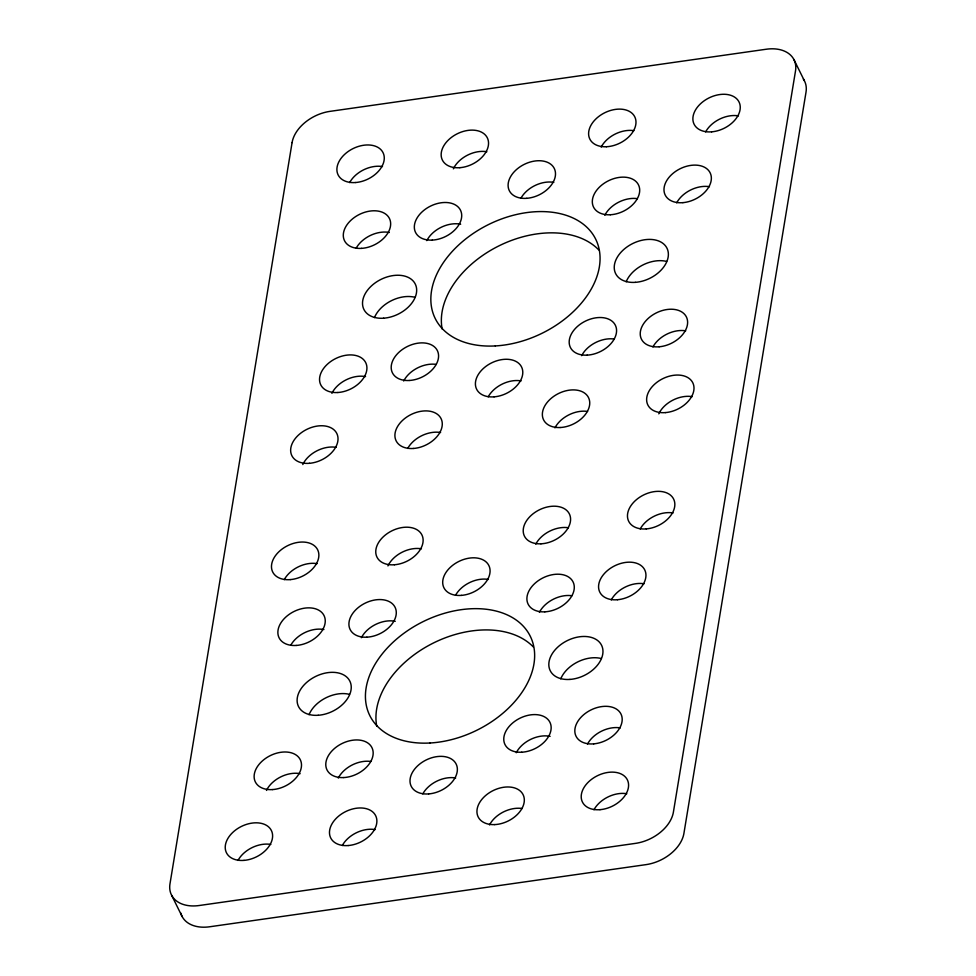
<?xml version="1.0" encoding="UTF-8"?>
<svg xmlns="http://www.w3.org/2000/svg" width="976" height="976" viewBox="0 0 976 976"><rect width="100%" height="100%" fill="white"/><g stroke="black" fill="none" stroke-linecap="round" stroke-linejoin="round"><path stroke-width="1.46" d="M793.842 59.414L804.346 80.679M171.654 895.321L182.158 916.586M442.14 329.01A89.499 60.585 -26.3 0 1 498.089 246.294A89.499 60.585 -26.3 0 1 598.764 249.905M488.207 396.817A25.059 16.958 -26.3 0 1 521.099 380.896M581.684 355.654A25.059 16.958 -26.3 0 1 614.221 339.05M604.815 215.269A25.059 16.958 -26.3 0 1 637.352 198.653M520.916 198.274A25.059 16.958 -26.3 0 1 553.807 182.366M426.817 240.621A25.059 16.958 -26.3 0 1 460.66 224.236M403.698 381.006A25.059 16.958 -26.3 0 1 436.235 364.39M626.177 281.771A28.646 19.386 -26.3 0 1 666.608 261.434M374.455 317.615A28.646 19.386 -26.3 0 1 414.898 297.277M658.788 413.848A25.059 16.958 -26.3 0 1 692.216 396.659M705.636 131.894A25.059 16.958 -26.3 0 1 738.478 115.876M349.652 182.597A25.059 16.958 -26.3 0 1 382.494 166.579M302.804 464.552A25.059 16.958 -26.3 0 1 336.232 447.35M652.932 346.968A25.059 16.958 -26.3 0 1 685.713 330.827M676.673 202.837A25.059 16.958 -26.3 0 1 709.454 186.697M331.889 393.328A25.059 16.958 -26.3 0 1 365.561 376.602M356.252 248.014A25.059 16.958 -26.3 0 1 389.302 232.471M554.941 427.854A25.059 16.958 -26.3 0 1 587.576 411.445M601.192 147.083A25.059 16.958 -26.3 0 1 633.839 130.662M407.712 448.435A25.059 16.958 -26.3 0 1 440.591 432.527M453.364 168.836A25.059 16.958 -26.3 0 1 486.853 151.744M560.761 678.845A28.646 19.386 -26.3 0 1 601.192 658.507M422.791 793.891A25.059 16.958 -26.3 0 1 455.682 777.982M376.724 726.083A89.499 60.585 -26.3 0 1 432.685 643.367A89.499 60.585 -26.3 0 1 533.36 646.978M516.267 752.728A25.059 16.958 -26.3 0 1 550.11 736.355M539.399 612.342A25.059 16.958 -26.3 0 1 571.936 595.738M455.499 595.36A25.059 16.958 -26.3 0 1 488.39 579.439M361.413 637.694A25.059 16.958 -26.3 0 1 395.243 621.322M338.282 778.079A25.059 16.958 -26.3 0 1 370.819 761.475M309.05 714.688A28.646 19.386 -26.3 0 1 349.481 694.351M593.969 809.751A25.059 16.958 -26.3 0 1 626.799 793.732M640.219 528.968A25.059 16.958 -26.3 0 1 673.062 512.961M284.236 579.671A25.059 16.958 -26.3 0 1 317.078 563.652M237.985 860.442A25.059 16.958 -26.3 0 1 270.828 844.435M587.515 744.041A25.059 16.958 -26.3 0 1 620.297 727.901M611.269 599.911A25.059 16.958 -26.3 0 1 644.038 583.77M266.472 790.401A25.059 16.958 -26.3 0 1 300.144 773.675M290.836 645.099A25.059 16.958 -26.3 0 1 323.898 629.544M489.525 824.927A25.059 16.958 -26.3 0 1 522.172 808.518M535.775 544.157A25.059 16.958 -26.3 0 1 568.422 527.748M342.295 845.509A25.059 16.958 -26.3 0 1 375.187 829.6M387.948 565.909A25.059 16.958 -26.3 0 1 421.437 548.817M180.78 913.036A35.807 24.229 -26.3 0 0 209.681 926.773L645.99 864.638A35.807 24.229 -26.3 0 0 683.92 833.382L806.017 92.171A35.807 24.229 -26.3 0 0 803.358 79.044M292.08 142.618L169.983 883.829A35.807 24.229 -26.3 0 0 199.177 905.521L635.486 843.374A35.807 24.229 -26.3 0 0 673.403 812.117L795.513 70.919A35.807 24.229 -26.3 0 0 766.319 49.227L330.01 111.362A35.807 24.229 -26.3 0 0 292.08 142.618M495.308 345.931A89.499 60.585 -26.3 0 0 596.69 241.353A89.499 60.585 -26.3 0 0 454.352 249.209A89.499 60.585 -26.3 0 0 495.308 345.931M494.088 396.842A25.059 16.958 -26.3 0 0 521.66 367.183A25.059 16.958 -26.3 0 0 481.546 370.27A25.059 16.958 -26.3 0 0 494.088 396.842M587.149 355.142A25.059 16.958 -26.3 0 0 615.661 325.923A25.059 16.958 -26.3 0 0 575.84 327.985A25.059 16.958 -26.3 0 0 587.149 355.142M610.281 214.757A25.059 16.958 -26.3 0 0 638.78 185.525A25.059 16.958 -26.3 0 0 598.971 187.599A25.059 16.958 -26.3 0 0 610.281 214.757M526.796 198.311A25.059 16.958 -26.3 0 0 554.368 168.641A25.059 16.958 -26.3 0 0 514.254 171.727A25.059 16.958 -26.3 0 0 526.796 198.311M432.283 240.108A25.059 16.958 -26.3 0 0 460.794 210.877A25.059 16.958 -26.3 0 0 420.985 212.951A25.059 16.958 -26.3 0 0 432.283 240.108M409.164 380.494A25.059 16.958 -26.3 0 0 437.663 351.275A25.059 16.958 -26.3 0 0 397.854 353.336A25.059 16.958 -26.3 0 0 409.164 380.494M635.352 282.345A28.646 19.386 -26.3 0 0 667.157 248.587A28.646 19.386 -26.3 0 0 621.419 251.784A28.646 19.386 -26.3 0 0 635.352 282.345M383.641 318.2A28.646 19.386 -26.3 0 0 415.447 284.431A28.646 19.386 -26.3 0 0 369.697 287.639A28.646 19.386 -26.3 0 0 383.641 318.2M665.412 412.604A25.059 16.958 -26.3 0 0 692.838 382.885A25.059 16.958 -26.3 0 0 652.7 386.118A25.059 16.958 -26.3 0 0 665.412 412.604M711.663 131.833A25.059 16.958 -26.3 0 0 739.088 102.102A25.059 16.958 -26.3 0 0 698.95 105.347A25.059 16.958 -26.3 0 0 711.663 131.833M355.679 182.524A25.059 16.958 -26.3 0 0 383.117 152.805A25.059 16.958 -26.3 0 0 342.966 156.038A25.059 16.958 -26.3 0 0 355.679 182.524M309.429 463.307A25.059 16.958 -26.3 0 0 336.854 433.576A25.059 16.958 -26.3 0 0 296.716 436.821A25.059 16.958 -26.3 0 0 309.429 463.307M659.154 346.785A25.059 16.958 -26.3 0 0 686.409 316.98A25.059 16.958 -26.3 0 0 646.21 320.409A25.059 16.958 -26.3 0 0 659.154 346.785M682.907 202.654A25.059 16.958 -26.3 0 0 710.15 172.85A25.059 16.958 -26.3 0 0 669.963 176.278A25.059 16.958 -26.3 0 0 682.907 202.654M337.855 392.511A25.059 16.958 -26.3 0 0 365.902 363.06A25.059 16.958 -26.3 0 0 325.947 365.634A25.059 16.958 -26.3 0 0 337.855 392.511M361.596 248.368A25.059 16.958 -26.3 0 0 389.644 218.929A25.059 16.958 -26.3 0 0 349.689 221.503A25.059 16.958 -26.3 0 0 361.596 248.368M560.114 427.525A25.059 16.958 -26.3 0 0 588.882 398.428A25.059 16.958 -26.3 0 0 549.159 400.209A25.059 16.958 -26.3 0 0 560.114 427.525M606.364 146.742A25.059 16.958 -26.3 0 0 635.132 117.657A25.059 16.958 -26.3 0 0 595.409 119.426A25.059 16.958 -26.3 0 0 606.364 146.742M413.592 448.46A25.059 16.958 -26.3 0 0 441.152 418.802A25.059 16.958 -26.3 0 0 401.051 421.888A25.059 16.958 -26.3 0 0 413.592 448.46M459.842 167.689A25.059 16.958 -26.3 0 0 487.414 138.031A25.059 16.958 -26.3 0 0 447.301 141.117A25.059 16.958 -26.3 0 0 459.842 167.689M343.747 777.567A25.059 16.958 -26.3 0 0 372.259 748.348A25.059 16.958 -26.3 0 0 332.438 750.41A25.059 16.958 -26.3 0 0 343.747 777.567M646.246 528.907A25.059 16.958 -26.3 0 0 673.684 499.187A25.059 16.958 -26.3 0 0 633.534 502.42A25.059 16.958 -26.3 0 0 646.246 528.907M366.878 637.182A25.059 16.958 -26.3 0 0 395.378 607.963A25.059 16.958 -26.3 0 0 355.569 610.024A25.059 16.958 -26.3 0 0 366.878 637.182M617.491 599.728A25.059 16.958 -26.3 0 0 644.746 569.923A25.059 16.958 -26.3 0 0 604.547 573.351A25.059 16.958 -26.3 0 0 617.491 599.728M272.438 789.584A25.059 16.958 -26.3 0 0 300.486 760.145A25.059 16.958 -26.3 0 0 260.531 762.707A25.059 16.958 -26.3 0 0 272.438 789.584M244.012 860.381A25.059 16.958 -26.3 0 0 271.45 830.661A25.059 16.958 -26.3 0 0 231.3 833.894A25.059 16.958 -26.3 0 0 244.012 860.381M593.75 743.858A25.059 16.958 -26.3 0 0 620.992 714.066A25.059 16.958 -26.3 0 0 580.805 717.482A25.059 16.958 -26.3 0 0 593.75 743.858M290.275 579.61A25.059 16.958 -26.3 0 0 317.7 549.878A25.059 16.958 -26.3 0 0 277.55 553.124A25.059 16.958 -26.3 0 0 290.275 579.61M599.996 809.677A25.059 16.958 -26.3 0 0 627.422 779.958A25.059 16.958 -26.3 0 0 587.284 783.191A25.059 16.958 -26.3 0 0 599.996 809.677M318.225 715.274A28.646 19.386 -26.3 0 0 350.03 681.516A28.646 19.386 -26.3 0 0 304.292 684.713A28.646 19.386 -26.3 0 0 318.225 715.274M569.935 679.418A28.646 19.386 -26.3 0 0 601.753 645.661A28.646 19.386 -26.3 0 0 556.003 648.857A28.646 19.386 -26.3 0 0 569.935 679.418M394.438 564.762A25.059 16.958 -26.3 0 0 421.998 535.104A25.059 16.958 -26.3 0 0 381.897 538.191A25.059 16.958 -26.3 0 0 394.438 564.762M429.904 743.004A89.499 60.585 -26.3 0 0 531.273 638.426A89.499 60.585 -26.3 0 0 388.936 646.283A89.499 60.585 -26.3 0 0 429.904 743.004M428.684 793.915A25.059 16.958 -26.3 0 0 456.243 764.257A25.059 16.958 -26.3 0 0 416.142 767.343A25.059 16.958 -26.3 0 0 428.684 793.915M521.733 752.215A25.059 16.958 -26.3 0 0 550.244 722.996A25.059 16.958 -26.3 0 0 510.424 725.058A25.059 16.958 -26.3 0 0 521.733 752.215M544.864 611.83A25.059 16.958 -26.3 0 0 573.376 582.611A25.059 16.958 -26.3 0 0 533.555 584.673A25.059 16.958 -26.3 0 0 544.864 611.83M461.38 595.384A25.059 16.958 -26.3 0 0 488.952 565.726A25.059 16.958 -26.3 0 0 448.838 568.813A25.059 16.958 -26.3 0 0 461.38 595.384M296.179 645.453A25.059 16.958 -26.3 0 0 324.239 616.015A25.059 16.958 -26.3 0 0 284.272 618.577A25.059 16.958 -26.3 0 0 296.179 645.453M494.698 824.598A25.059 16.958 -26.3 0 0 523.465 795.501A25.059 16.958 -26.3 0 0 483.742 797.282A25.059 16.958 -26.3 0 0 494.698 824.598M540.948 543.815A25.059 16.958 -26.3 0 0 569.728 514.73A25.059 16.958 -26.3 0 0 530.005 516.511A25.059 16.958 -26.3 0 0 540.948 543.815M348.176 845.545A25.059 16.958 -26.3 0 0 375.748 815.875A25.059 16.958 -26.3 0 0 335.634 818.962A25.059 16.958 -26.3 0 0 348.176 845.545"/></g></svg>
